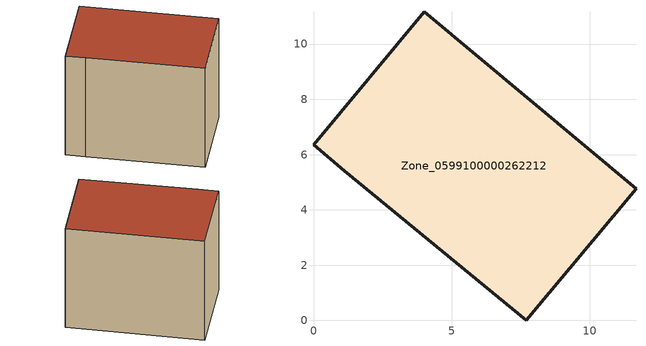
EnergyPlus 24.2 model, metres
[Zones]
Zone_0599100000262212
 floor ground (C_G): 4.01,11.18 11.67,4.77 7.7,0 1.12,5.41 0,6.36 z0
 wall outside (C_F): 1.12,5.41 7.7,0 11.67,4.77 4.01,11.18 0,6.36 1.12,5.41 z0:8.5
 roof outside (C_R): 11.67,4.77 4.01,11.18 0,6.36 1.12,5.41 7.7,0 z8.5
[BUILDING]
Pand.0599100000262212: North Axis=0; Terrain=City; Loads Convergence Tolerance Value=0.04; Temperature Convergence Tolerance Value=0.4; Solar Distribution=FullExterior; Maximum Number of Warmup Days=25; Minimum Number of Warmup Days=1
[Site:Location]
Rotterdam.The.Hague.AP_ZH_NLD Design_Conditions: Latitude=51.96; Longitude=4.45; Time Zone=1; Elevation=-4.5
[SITE:GROUNDTEMPERATURE:BUILDINGSURFACE]
18, 18, 18, 18, 18, 18, 18, 18, 18, 18, 18, 18
[MATERIAL] Thermal Absorptance=0.9; Solar Absorptance=0.7; Visible Absorptance=0.7
Name | Roughness | Thickness | Conductivity | Density | Specific Heat
G.TI.1946-1964 | MediumSmooth | 0.15 | 1 | 540 | 1210
F.TI.1946-1964 | Rough | 0.3 | 0.857143 | 1920 | 840
R.TI.1946-1964 | MediumRough | 0.2 | 0.277778 | 1500 | 1000
[CONSTRUCTION]
C_G: G.TI.1946-1964
C_F: F.TI.1946-1964
C_R: R.TI.1946-1964
[ZONE]
Zone_0599100000262212: Type=1; Multiplier=1; Ceiling Height=Autocalculate; Volume=Autocalculate; Floor Area=autocalculate; Part of Total Floor Area=Yes
[ZONEINFILTRATION:DESIGNFLOWRATE]
Infil_Zone_0599100000262212: Zone or ZoneList or Space or SpaceList=Zone_0599100000262212; Schedule=AlwaysOn; Design Flow Rate Calculation Method=Flow/Area; Flow Rate per Floor Area=0.003; Constant Term Coefficient=1; Temperature Term Coefficient=0; Velocity Term Coefficient=0; Velocity Squared Term Coefficient=0
[HVACTEMPLATE:ZONE:IDEALLOADSAIRSYSTEM]
Zone_0599100000262212: Maximum Heating Supply Air Temperature=50; Minimum Cooling Supply Air Temperature=13; Maximum Heating Supply Air Humidity Ratio=0.0156; Minimum Cooling Supply Air Humidity Ratio=0.0077; Heating Limit=NoLimit; Cooling Limit=NoLimit; Dehumidification Control Type=ConstantSensibleHeatRatio; Cooling Sensible Heat Ratio=0.7; Dehumidification Setpoint=60; Humidification Control Type=None; Humidification Setpoint=30; Outdoor Air Method=None; Outdoor Air Flow Rate per Person=0.00944; Outdoor Air Flow Rate per Zone Floor Area=0; Outdoor Air Flow Rate per Zone=0; Demand Controlled Ventilation Type=None; Outdoor Air Economizer Type=NoEconomizer; Heat Recovery Type=None; Sensible Heat Recovery Effectiveness=0.7; Latent Heat Recovery Effectiveness=0.65
[ZONECONTROL:THERMOSTAT]
ThermostatControl_Zone_0599100000262212: Zone or ZoneList=Zone_0599100000262212; Control Type Schedule=DualSetpointControlType; Control 1=Thermostat_Zone_0599100000262212; Temperature Difference Between Cutout And Setpoint=0
[THERMOSTATSETPOINT:DUALSETPOINT]
Thermostat_Zone_0599100000262212: Heating Setpoint Temperature Schedule=HeatingSetpoint_Zone_0599100000262212; Cooling Setpoint Temperature Schedule=CoolingSetpoint_Zone_0599100000262212
[SCHEDULE:COMPACT]
HeatingSetpoint_Zone_0599100000262212: Through: 12/31, For: AllDays, Until: 24:00, 21
CoolingSetpoint_Zone_0599100000262212: Through: 12/31, For: AllDays, Until: 24:00, 24
DualSetpointControlType: Through: 12/31, For: AllDays, Until: 24:00, 4
AlwaysOn: Through: 12/31, For: AllDays, Until: 24:00, 1
